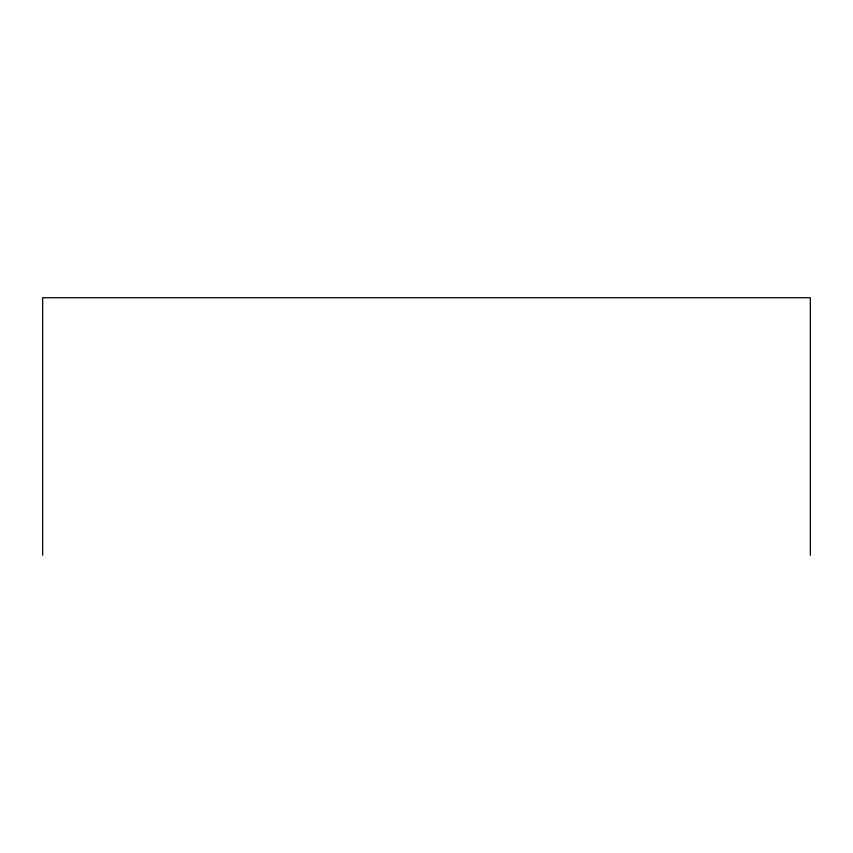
<?xml version="1.0" encoding="UTF-8"?>
<svg xmlns="http://www.w3.org/2000/svg" width="853" height="853" viewBox="0 0 853 853"><rect width="100%" height="100%" fill="white"/><g stroke="black" fill="none" stroke-linecap="round" stroke-linejoin="round"><path stroke-width="1.28" d="M810.35 555.282L810.35 297.718L42.65 297.718L42.65 555.282"/></g></svg>
